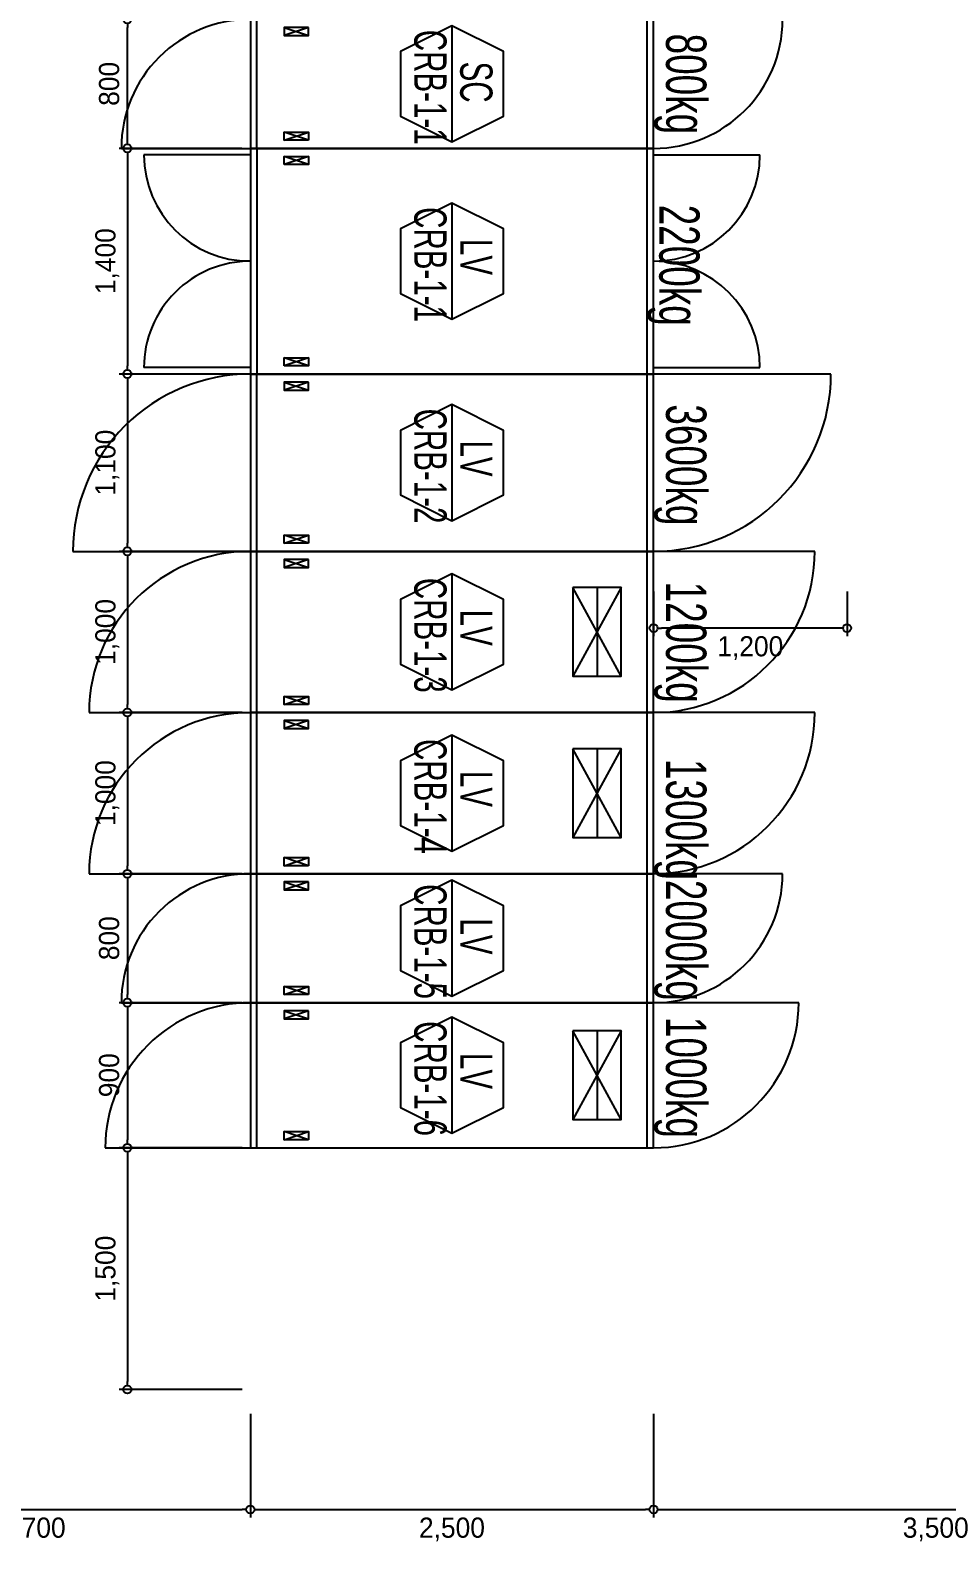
# Model space of a CAD drawing. Header units: millimetres. Extents: x 89978 to 501025, y -351975 to 835730.
# Drawn here: x 314785 to 320468, y -320500 to -311117 of the extents above; entities that cross this region are included whole.
import ezdxf
from ezdxf.enums import TextEntityAlignment as Align

# ---------------------------------------------------------------- set-up
doc = ezdxf.new("R2010")
doc.units = ezdxf.units.MM
doc.header["$LTSCALE"] = 150
doc.layers.get('Defpoints').update_dxf_attribs({"color": 150})
for name, color, linetype in [('------00 Switch Gear', 3, 'Continuous'), ('------00 Switch Gear_Number', 1, 'Continuous'), ('-----36 Dimension', 1, 'Continuous'), ('20251030_전기하중검토', 241, 'Continuous'), ('e-panel-name', 7, 'Continuous')]:
    doc.layers.add(name, color=color, linetype=linetype)
doc.layers.add('NOPLOT', color=191, linetype='Continuous', plot=False)
doc.styles.add('ELEC', font='')
doc.styles.get('ELEC').set_extended_font_data('Dotum')
doc.dimstyles.new('ELEC', dxfattribs={"dimscale": 100, "dimtxt": 2, "dimasz": 1, "dimexe": 2, "dimexo": 1, "dimgap": 1, "dimtad": 1, "dimdec": 0, "dimrnd": 0.25, "dimzin": 9, "dimdsep": 32, "dimlunit": 6, "dimtxsty": 'ELEC', "dimblk": 'Z_DOT', "dimcen": 3, "dimclrd": 7, "dimclre": 7, "dimclrt": 3, "dimadec": 0, "dimazin": 0, "dimtfac": 1, "dimtdec": 0, "dimtix": 1, "dimtmove": 2, "dimatfit": 1, "dimfxl": 1, "dimarcsym": 0})

# ---------------------------------------------------------------- blocks, each defined once
blk = doc.blocks.new('_DOTBLANK')
at = {"color": 0, "linetype": 'ByBlock'}
blk.add_line((-0.5, 0), (-1, 0), dxfattribs=at)
blk.add_circle((0, 0), 0.5, dxfattribs=at)
blk = doc.blocks.new('*D985')
at = {"layer": '-----36 Dimension', "color": 0, "lineweight": -2, "transparency": 16777216}
for p, q in [((316100, -311050), (315337.3, -311050)), ((315387.3, -311800), (315387.3, -311100)), ((316097.8, -311850), (315337.3, -311850))]:
    blk.add_line(p, q, dxfattribs=at)
at = {"layer": 'Defpoints', "color": 0, "transparency": 16777216}
for p in [(315387.3, -311050), (316150, -311050), (316147.8, -311850)]:
    blk.add_point(p, dxfattribs=at)
at = {"layer": '-----36 Dimension', "color": 0, "lineweight": -2, "transparency": 16777216, "xscale": 50, "yscale": 50, "zscale": 50}
for p, rotation in [((315387.3, -311050), 90), ((315387.3, -311850), 270)]:
    blk.add_blockref('_DOTBLANK', p, dxfattribs=dict(at, rotation=rotation))
at = {"layer": '-----36 Dimension', "color": 0, "transparency": 16777216, "insert": (315274.7, -311450), "char_height": 125, "attachment_point": 5, "rotation": 90, "style": 'ELEC'}
blk.add_mtext('800', dxfattribs=at)
blk = doc.blocks.new('Z_DOT')
for p, q in [((0, -2), (0, 2)), ((-2, 0), (2, 0))]:
    blk.add_line(p, q)
for radius in [2.5, 1.25]:
    blk.add_circle((0, 0), radius)
blk = doc.blocks.new('800X2500')
at = {"layer": '------00 Switch Gear'}
for p, q in [((-2460, 800), (-2460, 0)), ((800, 800), (-42, 800)), ((-40, 800), (-40, 0)), ((-210, 750), (-360, 700)), ((-360, 750), (-210, 700)), ((-210, 50), (-360, 100)), ((-360, 50), (-210, 100)), ((-3300, 0), (-2458, 0))]:
    blk.add_line(p, q, dxfattribs=at)
for points in [[(-2500, 800), (-2500, 0), (0, 0), (0, 800)], [(-360, 750), (-210, 750), (-210, 700), (-360, 700)], [(-360, 50), (-210, 50), (-210, 100), (-360, 100)]]:
    blk.add_lwpolyline(points, close=True, dxfattribs=at)
for centre, start, end in [((-2500, 0), 90, 180), ((0, 800), 270, 0)]:
    blk.add_arc(centre, 800, start, end, dxfattribs=at)
blk = doc.blocks.new('1100X2500')
at = {"layer": '------00 Switch Gear'}
for p, q in [((-2460, 1100), (-2460, 0)), ((-210, 1050), (-360, 1000)), ((-360, 1050), (-210, 1000)), ((1100, 1100), (-42, 1100)), ((-40, 1100), (-40, 0)), ((-210, 50), (-360, 100)), ((-360, 50), (-210, 100)), ((-3600, 0), (-2458, 0))]:
    blk.add_line(p, q, dxfattribs=at)
at = {"layer": '------00 Switch Gear', "elevation": 0}
for points in [[(-2500, 1100), (-2500, 0), (0, 0), (0, 1100)], [(-360, 1050), (-210, 1050), (-210, 1000), (-360, 1000)], [(-360, 50), (-210, 50), (-210, 100), (-360, 100)]]:
    blk.add_lwpolyline(points, close=True, dxfattribs=at)
at = {"layer": '------00 Switch Gear'}
for centre, start, end in [((-2500, 0), 90, 180), ((0, 1100), 270, 0)]:
    blk.add_arc(centre, 1100, start, end, dxfattribs=at)
blk = doc.blocks.new('900X2500')
at = {"layer": '------00 Switch Gear'}
for p, q in [((-2460, 900), (-2460, 0)), ((-210, 850), (-360, 800)), ((-360, 850), (-210, 800)), ((900, 900), (-42, 900)), ((-40, 900), (-40, 0)), ((-210, 50), (-360, 100)), ((-360, 50), (-210, 100)), ((-3400, 0), (-2458, 0))]:
    blk.add_line(p, q, dxfattribs=at)
at = {"layer": '------00 Switch Gear', "elevation": 0}
for points in [[(-2500, 900), (-2500, 0), (0, 0), (0, 900)], [(-360, 850), (-210, 850), (-210, 800), (-360, 800)], [(-360, 50), (-210, 50), (-210, 100), (-360, 100)]]:
    blk.add_lwpolyline(points, close=True, dxfattribs=at)
at = {"layer": '------00 Switch Gear'}
for centre, start, end in [((-2500, 0), 90, 180), ((0, 900), 270, 0)]:
    blk.add_arc(centre, 900, start, end, dxfattribs=at)
blk = doc.blocks.new('*D1060')
at = {"layer": '-----36 Dimension', "color": 0, "lineweight": -2, "transparency": 16777216}
for p, q in [((313450.2, -319700), (313450.2, -320343.7)), ((316150, -319700), (316150, -320343.7)), ((313500.2, -320293.7), (316100, -320293.7))]:
    blk.add_line(p, q, dxfattribs=at)
at = {"layer": 'Defpoints', "color": 0, "transparency": 16777216}
for p in [(313450.2, -318450, 0), (316150, -318450), (316150, -320293.7)]:
    blk.add_point(p, dxfattribs=at)
at = {"layer": '-----36 Dimension', "color": 0, "lineweight": -2, "transparency": 16777216, "xscale": 50, "yscale": 50, "zscale": 50, "rotation": 180}
blk.add_blockref('_DOTBLANK', (313450.2, -320293.7), dxfattribs=at)
at = {"layer": '-----36 Dimension', "color": 0, "lineweight": -2, "transparency": 16777216, "xscale": 50, "yscale": 50, "zscale": 50}
blk.add_blockref('_DOTBLANK', (316150, -320293.7), dxfattribs=at)
at = {"layer": '-----36 Dimension', "color": 0, "transparency": 16777216, "insert": (314800.1, -320418.3), "char_height": 125, "attachment_point": 5, "style": 'ELEC'}
blk.add_mtext('2,700', dxfattribs=at)
blk = doc.blocks.new('*D1061')
at = {"layer": '-----36 Dimension', "color": 0, "lineweight": -2, "transparency": 16777216}
for p, q in [((316150, -319700), (316150, -320343.7)), ((318650, -319700), (318650, -320343.7)), ((316200, -320293.7), (318600, -320293.7))]:
    blk.add_line(p, q, dxfattribs=at)
at = {"layer": 'Defpoints', "color": 0, "transparency": 16777216}
for p in [(316150, -318450), (318650, -318450), (318650, -320293.7)]:
    blk.add_point(p, dxfattribs=at)
at = {"layer": '-----36 Dimension', "color": 0, "lineweight": -2, "transparency": 16777216, "xscale": 50, "yscale": 50, "zscale": 50, "rotation": 180}
blk.add_blockref('_DOTBLANK', (316150, -320293.7), dxfattribs=at)
at = {"layer": '-----36 Dimension', "color": 0, "lineweight": -2, "transparency": 16777216, "xscale": 50, "yscale": 50, "zscale": 50}
blk.add_blockref('_DOTBLANK', (318650, -320293.7), dxfattribs=at)
at = {"layer": '-----36 Dimension', "color": 0, "transparency": 16777216, "insert": (317400, -320418.3), "char_height": 125, "attachment_point": 5, "style": 'ELEC'}
blk.add_mtext('2,500', dxfattribs=at)
blk = doc.blocks.new('*D1062')
at = {"layer": '-----36 Dimension', "color": 0, "lineweight": -2, "transparency": 16777216}
for p, q in [((318650, -319700), (318650, -320343.7)), ((322150, -319700), (322150, -320343.7)), ((318700, -320293.7), (322100, -320293.7))]:
    blk.add_line(p, q, dxfattribs=at)
at = {"layer": 'Defpoints', "color": 0, "transparency": 16777216}
for p in [(318650, -318450), (322150, -318450, 0), (322150, -320293.7)]:
    blk.add_point(p, dxfattribs=at)
at = {"layer": '-----36 Dimension', "color": 0, "lineweight": -2, "transparency": 16777216, "xscale": 50, "yscale": 50, "zscale": 50, "rotation": 180}
blk.add_blockref('_DOTBLANK', (318650, -320293.7), dxfattribs=at)
at = {"layer": '-----36 Dimension', "color": 0, "lineweight": -2, "transparency": 16777216, "xscale": 50, "yscale": 50, "zscale": 50}
blk.add_blockref('_DOTBLANK', (322150, -320293.7), dxfattribs=at)
at = {"layer": '-----36 Dimension', "color": 0, "transparency": 16777216, "insert": (320400, -320418.3), "char_height": 125, "attachment_point": 5, "style": 'ELEC'}
blk.add_mtext('3,500', dxfattribs=at)
blk = doc.blocks.new('*D1154')
at = {"layer": '-----36 Dimension', "color": 0, "lineweight": -2, "transparency": 16777216}
for p, q in [((316100, -313250), (315337.3, -313250)), ((315387.3, -313300), (315387.3, -314300)), ((316100, -314350), (315337.3, -314350))]:
    blk.add_line(p, q, dxfattribs=at)
at = {"layer": 'Defpoints', "color": 0, "transparency": 16777216}
for p in [(316150, -313250), (315387.3, -314350), (316150, -314350)]:
    blk.add_point(p, dxfattribs=at)
at = {"layer": '-----36 Dimension', "color": 0, "lineweight": -2, "transparency": 16777216, "xscale": 50, "yscale": 50, "zscale": 50}
for p, rotation in [((315387.3, -313250), 90), ((315387.3, -314350), 270)]:
    blk.add_blockref('_DOTBLANK', p, dxfattribs=dict(at, rotation=rotation))
at = {"layer": '-----36 Dimension', "color": 0, "transparency": 16777216, "insert": (315262.6, -313800), "char_height": 125, "attachment_point": 5, "rotation": 90, "style": 'ELEC'}
blk.add_mtext('1,100', dxfattribs=at)
blk = doc.blocks.new('*D1078')
at = {"layer": '-----36 Dimension', "color": 0, "lineweight": -2, "transparency": 16777216}
for p, q in [((316100, -314350), (315337.3, -314350)), ((315387.3, -314400), (315387.3, -315300)), ((316100, -315350), (315337.3, -315350))]:
    blk.add_line(p, q, dxfattribs=at)
at = {"layer": 'Defpoints', "color": 0, "transparency": 16777216}
for p in [(316150, -314350), (315387.3, -315350), (316150, -315350)]:
    blk.add_point(p, dxfattribs=at)
at = {"layer": '-----36 Dimension', "color": 0, "lineweight": -2, "transparency": 16777216, "xscale": 50, "yscale": 50, "zscale": 50}
for p, rotation in [((315387.3, -314350), 90), ((315387.3, -315350), 270)]:
    blk.add_blockref('_DOTBLANK', p, dxfattribs=dict(at, rotation=rotation))
at = {"layer": '-----36 Dimension', "color": 0, "transparency": 16777216, "insert": (315262.6, -314850), "char_height": 125, "attachment_point": 5, "rotation": 90, "style": 'ELEC'}
blk.add_mtext('1,000', dxfattribs=at)
blk = doc.blocks.new('*D1155')
at = {"layer": '-----36 Dimension', "color": 0, "lineweight": -2, "transparency": 16777216}
for p, q in [((316100, -315350), (315337.3, -315350)), ((315387.3, -315400), (315387.3, -316300)), ((316100, -316350), (315337.3, -316350))]:
    blk.add_line(p, q, dxfattribs=at)
at = {"layer": 'Defpoints', "color": 0, "transparency": 16777216}
for p in [(316150, -315350), (315387.3, -316350), (316150, -316350)]:
    blk.add_point(p, dxfattribs=at)
at = {"layer": '-----36 Dimension', "color": 0, "lineweight": -2, "transparency": 16777216, "xscale": 50, "yscale": 50, "zscale": 50}
for p, rotation in [((315387.3, -315350), 90), ((315387.3, -316350), 270)]:
    blk.add_blockref('_DOTBLANK', p, dxfattribs=dict(at, rotation=rotation))
at = {"layer": '-----36 Dimension', "color": 0, "transparency": 16777216, "insert": (315262.6, -315850), "char_height": 125, "attachment_point": 5, "rotation": 90, "style": 'ELEC'}
blk.add_mtext('1,000', dxfattribs=at)
blk = doc.blocks.new('*D1156')
at = {"layer": '-----36 Dimension', "color": 0, "lineweight": -2, "transparency": 16777216}
for p, q in [((316100, -316350), (315337.3, -316350)), ((315387.3, -316400), (315387.3, -317100)), ((316100, -317150), (315337.3, -317150))]:
    blk.add_line(p, q, dxfattribs=at)
at = {"layer": 'Defpoints', "color": 0, "transparency": 16777216}
for p in [(316150, -316350), (315387.3, -317150), (316150, -317150)]:
    blk.add_point(p, dxfattribs=at)
at = {"layer": '-----36 Dimension', "color": 0, "lineweight": -2, "transparency": 16777216, "xscale": 50, "yscale": 50, "zscale": 50}
for p, rotation in [((315387.3, -316350), 90), ((315387.3, -317150), 270)]:
    blk.add_blockref('_DOTBLANK', p, dxfattribs=dict(at, rotation=rotation))
at = {"layer": '-----36 Dimension', "color": 0, "transparency": 16777216, "insert": (315274.7, -316750), "char_height": 125, "attachment_point": 5, "rotation": 90, "style": 'ELEC'}
blk.add_mtext('800', dxfattribs=at)
blk = doc.blocks.new('*D1157')
at = {"layer": '-----36 Dimension', "color": 0, "lineweight": -2, "transparency": 16777216}
for p, q in [((316100, -317150), (315337.3, -317150)), ((315387.3, -317200), (315387.3, -318000)), ((316100, -318050), (315337.3, -318050))]:
    blk.add_line(p, q, dxfattribs=at)
at = {"layer": 'Defpoints', "color": 0, "transparency": 16777216}
for p in [(316150, -317150), (315387.3, -318050), (316150, -318050)]:
    blk.add_point(p, dxfattribs=at)
at = {"layer": '-----36 Dimension', "color": 0, "lineweight": -2, "transparency": 16777216, "xscale": 50, "yscale": 50, "zscale": 50}
for p, rotation in [((315387.3, -317150), 90), ((315387.3, -318050), 270)]:
    blk.add_blockref('_DOTBLANK', p, dxfattribs=dict(at, rotation=rotation))
at = {"layer": '-----36 Dimension', "color": 0, "transparency": 16777216, "insert": (315274.7, -317600), "char_height": 125, "attachment_point": 5, "rotation": 90, "style": 'ELEC'}
blk.add_mtext('900', dxfattribs=at)
blk = doc.blocks.new('*D1094')
at = {"layer": '-----36 Dimension', "color": 0, "lineweight": -2, "transparency": 16777216}
for p, q in [((318650, -314600), (318650, -314875.9)), ((319850, -314600), (319850, -314875.9)), ((319800, -314825.9), (318700, -314825.9))]:
    blk.add_line(p, q, dxfattribs=at)
at = {"layer": 'Defpoints', "color": 0, "transparency": 16777216}
for p in [(318650, -314550), (319850, -314550), (318650, -314825.9)]:
    blk.add_point(p, dxfattribs=at)
at = {"layer": '-----36 Dimension', "color": 0, "lineweight": -2, "transparency": 16777216, "xscale": 50, "yscale": 50, "zscale": 50, "rotation": 180}
blk.add_blockref('_DOTBLANK', (318650, -314825.9), dxfattribs=at)
at = {"layer": '-----36 Dimension', "color": 0, "lineweight": -2, "transparency": 16777216, "xscale": 50, "yscale": 50, "zscale": 50}
blk.add_blockref('_DOTBLANK', (319850, -314825.9), dxfattribs=at)
at = {"layer": '-----36 Dimension', "color": 0, "transparency": 16777216, "insert": (319250, -314950.6), "char_height": 125, "attachment_point": 5, "style": 'ELEC'}
blk.add_mtext('1,200', dxfattribs=at)
blk = doc.blocks.new('1400X2500')
at = {"layer": '------00 Switch Gear'}
for p, q in [((-2500, 1360, 0), (-3160, 1360, 0)), ((-2458, 0, 0), (-2458, 1400, 0)), ((-360, 1350, 0), (-210, 1300, 0)), ((-360, 1300, 0), (-210, 1350, 0)), ((-40, 0), (-40, 1400)), ((0, 1360, 0), (660, 1360, 0)), ((-360, 100, 0), (-210, 50, 0)), ((-360, 50, 0), (-210, 100, 0)), ((-2500, 40, 0), (-3160, 40, 0)), ((0, 40, 0), (660, 40, 0))]:
    blk.add_line(p, q, dxfattribs=at)
for points in [[(0, 0), (0, 1400), (-2500, 1400), (-2500, 0)], [(-210, 1350), (-210, 1300), (-360, 1300), (-360, 1350)], [(-210, 100), (-210, 50), (-360, 50), (-360, 100)]]:
    blk.add_lwpolyline(points, close=True, dxfattribs=at)
for centre, start, end in [((-2500, 1360, 0), 180, 270), ((0, 1360, 0), 270, 0), ((-2500, 40, 0), 90, 180), ((0, 40, 0), 0, 90)]:
    blk.add_arc(centre, 660, start, end, dxfattribs=at)
blk = doc.blocks.new('*D1163')
at = {"layer": '-----36 Dimension', "color": 0, "lineweight": -2, "transparency": 16777216}
for p, q in [((316097.8, -311850), (315337.3, -311850)), ((315387.3, -311900), (315387.3, -313200)), ((316100, -313250), (315337.3, -313250))]:
    blk.add_line(p, q, dxfattribs=at)
at = {"layer": 'Defpoints', "color": 0, "transparency": 16777216}
for p in [(316147.8, -311850, 0), (315387.3, -313250), (316150, -313250)]:
    blk.add_point(p, dxfattribs=at)
at = {"layer": '-----36 Dimension', "color": 0, "lineweight": -2, "transparency": 16777216, "xscale": 50, "yscale": 50, "zscale": 50}
for p, rotation in [((315387.3, -311850), 90), ((315387.3, -313250), 270)]:
    blk.add_blockref('_DOTBLANK', p, dxfattribs=dict(at, rotation=rotation))
at = {"layer": '-----36 Dimension', "color": 0, "transparency": 16777216, "insert": (315262.6, -312550), "char_height": 125, "attachment_point": 5, "rotation": 90, "style": 'ELEC'}
blk.add_mtext('1,400', dxfattribs=at)
blk = doc.blocks.new('1000X2500')
at = {"layer": '------00 Switch Gear'}
for p, q in [((-2460, 0), (-2460, 1000)), ((-2290, 950), (-2140, 900)), ((-2140, 950), (-2290, 900)), ((1000, 1000), (-42, 1000)), ((-40, 0), (-40, 1000)), ((-2290, 50), (-2140, 100)), ((-2140, 50), (-2290, 100)), ((-3500, 0), (-2458, 0))]:
    blk.add_line(p, q, dxfattribs=at)
at = {"layer": '------00 Switch Gear', "elevation": 0}
for points in [[(0, 0), (0, 1000), (-2500, 1000), (-2500, 0)], [(-2140, 950), (-2290, 950), (-2290, 900), (-2140, 900)], [(-2140, 50), (-2290, 50), (-2290, 100), (-2140, 100)]]:
    blk.add_lwpolyline(points, close=True, dxfattribs=at)
at = {"layer": '------00 Switch Gear'}
for centre, start, end in [((-2500, 0), 90, 180), ((0, 1000), 270, 0)]:
    blk.add_arc(centre, 1000, start, end, dxfattribs=at)
blk = doc.blocks.new('*D1164')
at = {"layer": '-----36 Dimension', "color": 0, "lineweight": -2, "transparency": 16777216}
for p, q in [((316100, -318050), (315337.3, -318050)), ((315387.3, -318100), (315387.3, -319500)), ((316100, -319550), (315337.3, -319550))]:
    blk.add_line(p, q, dxfattribs=at)
at = {"layer": 'Defpoints', "color": 0, "transparency": 16777216}
for p in [(316150, -318050), (315387.3, -319550), (316150, -319550)]:
    blk.add_point(p, dxfattribs=at)
at = {"layer": '-----36 Dimension', "color": 0, "lineweight": -2, "transparency": 16777216, "xscale": 50, "yscale": 50, "zscale": 50}
for p, rotation in [((315387.3, -318050), 90), ((315387.3, -319550), 270)]:
    blk.add_blockref('_DOTBLANK', p, dxfattribs=dict(at, rotation=rotation))
at = {"layer": '-----36 Dimension', "color": 0, "transparency": 16777216, "insert": (315262.6, -318800), "char_height": 125, "attachment_point": 5, "rotation": 90, "style": 'ELEC'}
blk.add_mtext('1,500', dxfattribs=at)

msp = doc.modelspace()

# ---------------------------------------------------------------- linework, layer by layer
at = {"layer": '------00 Switch Gear_Number', "color": 1, "elevation": 0}
for points in [[(317400, -311090), (317400, -311810), (317720, -311650.4), (317720, -311249.6), (317400, -311090), (317080, -311249.6), (317080, -311650.4), (317400, -311810)], [(317400, -312190), (317400, -312910), (317720, -312750.4), (317720, -312349.6), (317400, -312190), (317080, -312349.6), (317080, -312750.4), (317400, -312910)], [(317400, -313440), (317400, -314160), (317720, -314000.4), (317720, -313599.6), (317400, -313440), (317080, -313599.6), (317080, -314000.4), (317400, -314160)], [(317400, -314490), (317400, -315210), (317720, -315050.4), (317720, -314649.6), (317400, -314490), (317080, -314649.6), (317080, -315050.4), (317400, -315210)], [(317400, -315490), (317400, -316210), (317720, -316050.4), (317720, -315649.6), (317400, -315490), (317080, -315649.6), (317080, -316050.4), (317400, -316210)], [(317400, -316390), (317400, -317110), (317720, -316950.4), (317720, -316549.6), (317400, -316390), (317080, -316549.6), (317080, -316950.4), (317400, -317110)], [(317400, -317240), (317400, -317960), (317720, -317800.4), (317720, -317399.6), (317400, -317240), (317080, -317399.6), (317080, -317800.4), (317400, -317960)]]:
    msp.add_lwpolyline(points, dxfattribs=at)
at = {"layer": 'NOPLOT'}
for p, q in [((318450, -314575), (318150, -315125)), ((318450, -315125), (318150, -314575)), ((318300, -314575), (318300, -315125)), ((318450, -315575), (318150, -316125)), ((318450, -316125), (318150, -315575)), ((318300, -315575), (318300, -316125)), ((318450, -317325), (318150, -317875)), ((318450, -317875), (318150, -317325)), ((318300, -317325), (318300, -317875))]:
    msp.add_line(p, q, dxfattribs=at)
at = {"layer": 'NOPLOT', "elevation": 0}
for points in [[(318150, -314575), (318150, -315125), (318450, -315125), (318450, -314575)], [(318150, -315575), (318150, -316125), (318450, -316125), (318450, -315575)], [(318150, -317325), (318150, -317875), (318450, -317875), (318450, -317325)]]:
    msp.add_lwpolyline(points, close=True, dxfattribs=at)

# ---------------------------------------------------------------- block references
at = {"layer": 'e-panel-name', "rotation": 180}
for name, p in [('800X2500', (316150, -311050)), ('1400X2500', (316150, -311850)), ('1100X2500', (316150, -313250)), ('800X2500', (316150, -316350)), ('900X2500', (316150, -317150))]:
    msp.add_blockref(name, p, dxfattribs=at)
at = {"layer": 'e-panel-name'}
for p in [(318650, -315350), (318650, -316350)]:
    msp.add_blockref('1000X2500', p, dxfattribs=at)

# ---------------------------------------------------------------- texts
at = {"layer": '------00 Switch Gear_Number', "color": 0, "style": 'ELEC', "width": 0.7}
for s, p in [('CRB-1-1', (317266.6, -311470.8)), ('SC', (317551.2, -311439.1)), ('CRB-1-1', (317266.6, -312570.8)), ('LV', (317551.2, -312524)), ('CRB-1-2', (317266.6, -313820.8)), ('LV', (317551.2, -313774)), ('CRB-1-3', (317266.6, -314870.8)), ('LV', (317551.2, -314824)), ('CRB-1-4', (317266.6, -315870.8)), ('LV', (317551.2, -315824)), ('CRB-1-5', (317266.6, -316770.8)), ('LV', (317551.2, -316739.1)), ('CRB-1-6', (317266.6, -317620.8)), ('LV', (317551.2, -317574))]:
    msp.add_text(s, height=200, rotation=270, dxfattribs=at).set_placement(p, align=Align.MIDDLE_CENTER)
at = {"layer": '20251030_전기하중검토', "style": 'ELEC', "width": 0.7}
for s, p in [('800kg', (318821.5, -311450, 0)), ('2200kg', (318779.5, -312575)), ('3600kg', (318821.5, -313813.6, 0)), ('1200kg', (318821.5, -314913.6, 0)), ('1300kg', (318821.5, -316013.6, 0)), ('2000kg', (318821.5, -316763.6, 0)), ('1000kg', (318821.5, -317613.6, 0))]:
    msp.add_text(s, height=250, rotation=270, dxfattribs=at).set_placement(p, align=Align.MIDDLE)

# ---------------------------------------------------------------- dimensions: what is measured, and where the dimension line sits
at = {"layer": '-----36 Dimension'}
for base, p1, p2, angle, picture, middle in [((315387.3, -311050), (316147.8, -311850), (316150, -311050), 90, '*D985', (315274.7, -311450)), ((315387.3, -313250), (316147.8, -311850, 0), (316150, -313250), 270, '*D1163', (315262.6, -312550)), ((315387.3, -314350), (316150, -313250), (316150, -314350), 90, '*D1154', (315262.6, -313800)), ((315387.3, -315350), (316150, -314350), (316150, -315350), 90, '*D1078', (315262.6, -314850)), ((315387.3, -316350), (316150, -315350), (316150, -316350), 90, '*D1155', (315262.6, -315850)), ((315387.3, -317150), (316150, -316350), (316150, -317150), 90, '*D1156', (315274.7, -316750)), ((315387.3, -318050), (316150, -317150), (316150, -318050), 90, '*D1157', (315274.7, -317600)), ((315387.3, -319550), (316150, -318050), (316150, -319550), 90, '*D1164', (315262.6, -318800))]:
    dim = msp.add_linear_dim(base=base, p1=p1, p2=p2, angle=angle, dimstyle='ELEC', override={"dimscale": 50, "dimtxt": 2.5, "dimexe": 1, "dimtad": 2, "dimblk1": 'DOTBLANK', "dimblk2": 'DOTBLANK', "dimsah": 1, "dimclrd": 0, "dimclre": 0, "dimclrt": 0}, dxfattribs=at)
    dim.commit()
    dim.dimension.update_dxf_attribs({"geometry": picture, "text_midpoint": middle})
for base, p1, p2, override, picture, middle in [((318650, -314825.9), (319850, -314550), (318650, -314550), {"dimscale": 50, "dimtxt": 2.5, "dimexe": 1, "dimtad": 2, "dimblk1": 'DOTBLANK', "dimblk2": 'DOTBLANK', "dimsah": 1, "dimclrd": 0, "dimclre": 0, "dimclrt": 0}, '*D1094', (319250, -314950.6)), ((316150, -320293.7), (313450.2, -318450, 0), (316150, -318450), {"dimscale": 50, "dimtxt": 2.5, "dimexe": 1, "dimexo": 25, "dimtad": 2, "dimblk1": 'DOTBLANK', "dimblk2": 'DOTBLANK', "dimsah": 1, "dimclrd": 0, "dimclre": 0, "dimclrt": 0}, '*D1060', (314800.1, -320418.3)), ((318650, -320293.7), (316150, -318450), (318650, -318450), {"dimscale": 50, "dimtxt": 2.5, "dimexe": 1, "dimexo": 25, "dimtad": 2, "dimblk1": 'DOTBLANK', "dimblk2": 'DOTBLANK', "dimsah": 1, "dimclrd": 0, "dimclre": 0, "dimclrt": 0}, '*D1061', (317400, -320418.3)), ((322150, -320293.7), (318650, -318450), (322150, -318450, 0), {"dimscale": 50, "dimtxt": 2.5, "dimexe": 1, "dimexo": 25, "dimtad": 2, "dimblk1": 'DOTBLANK', "dimblk2": 'DOTBLANK', "dimsah": 1, "dimclrd": 0, "dimclre": 0, "dimclrt": 0}, '*D1062', (320400, -320418.3))]:
    dim = msp.add_linear_dim(base=base, p1=p1, p2=p2, dimstyle='ELEC', override=override, dxfattribs=at)
    dim.commit()
    dim.dimension.update_dxf_attribs({"geometry": picture, "text_midpoint": middle})

doc.saveas('drawing.dxf')
